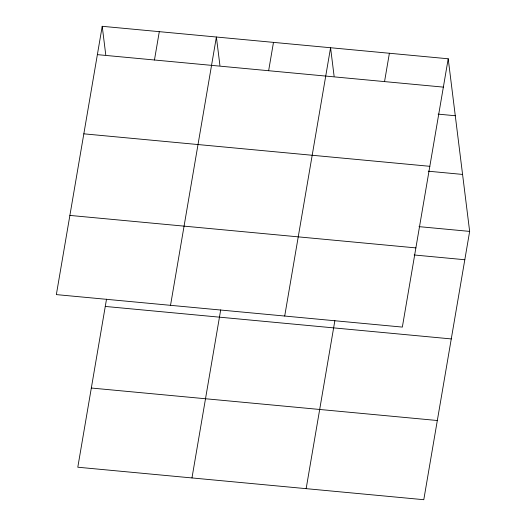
<?xml version="1.0" encoding="UTF-8"?>
<svg xmlns="http://www.w3.org/2000/svg" width="526" height="526" viewBox="0 0 526 526"><rect width="100%" height="100%" fill="white"/><g stroke="black" fill="none" stroke-linecap="round" stroke-linejoin="round"><path stroke-width="0.79" d="M102.215 26.3L56.348 294.606L402.344 327.087L448.205 58.781L102.215 26.3L105.752 54.783M106.515 299.169L77.795 467.219L423.785 499.7L469.652 231.394L448.205 58.781M154.46 60.003L159.299 31.659M170.529 305.323L216.39 37.017L219.927 65.5M191.97 477.937L220.696 309.886M268.635 70.721L273.481 42.376M284.704 316.041L330.571 47.734L334.109 76.217M306.152 488.661L334.871 320.61M384.545 81.596L389.391 53.258M97.369 54.638L443.365 87.119M438.125 114.129L455.286 115.74M83.831 133.828L429.827 166.308M428.263 171.206L462.578 174.428M418.998 226.64L469.652 231.394M69.886 215.417L415.882 247.897M414.159 254.978L464.806 259.732M105.272 306.441L451.269 338.922M91.327 388.03L437.323 420.511"/></g></svg>
